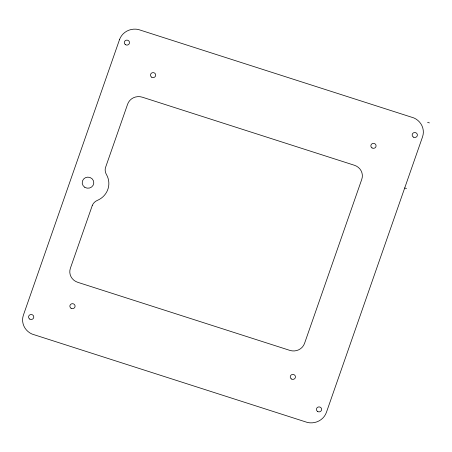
<?xml version="1.0" encoding="UTF-8"?>
<svg xmlns="http://www.w3.org/2000/svg" width="452" height="452" viewBox="0 0 452 452"><rect width="100%" height="100%" fill="white"/><g stroke="black" fill="none" stroke-linecap="round" stroke-linejoin="round"><path stroke-width="0.68" d="M427.609 122.339L429.4 122.91M404.709 187.981L406.501 188.557M119.509 39.652L23.414 315.089A16.199 15.458 2.3 0 0 32.098 334.084L307.569 422.501A16.199 15.458 2.3 0 0 326.429 412.348L422.524 136.911A16.199 15.458 2.3 0 0 413.834 117.915L138.368 29.499A16.199 15.458 2.3 0 0 119.509 39.652M92.259 205.553L70.376 268.268A11.611 11.08 2.3 0 0 77.733 282.308L289.845 350.385A11.611 11.08 2.3 0 0 304.529 343.424L361.781 179.314A11.611 11.08 2.3 0 0 354.43 165.274L142.318 97.191A11.611 11.08 2.3 0 0 127.633 104.158L105.378 167.946A10.012 9.554 2.3 0 0 106.429 174.506A19.447 18.555 2.3 0 1 97.4 200.377A9.831 9.379 2.3 0 0 92.259 205.553M71.032 308.241A2.61 2.492 2.3 0 0 75.083 306.32A2.61 2.492 2.3 0 0 71.303 303.93A2.61 2.492 2.3 0 0 71.032 308.241M291.41 378.974A2.61 2.492 2.3 0 0 295.455 377.058A2.61 2.492 2.3 0 0 291.676 374.663A2.61 2.492 2.3 0 0 291.41 378.974M151.652 77.179A2.61 2.492 2.3 0 0 155.697 75.258A2.61 2.492 2.3 0 0 151.917 72.868A2.61 2.492 2.3 0 0 151.652 77.179M372.024 147.911A2.61 2.492 2.3 0 0 376.07 145.99A2.61 2.492 2.3 0 0 372.295 143.6A2.61 2.492 2.3 0 0 372.024 147.911M84.79 187.292A5.808 5.543 2.3 0 0 93.784 183.026A5.808 5.543 2.3 0 0 85.388 177.709A5.808 5.543 2.3 0 0 84.79 187.292M413.326 137.08A2.61 2.492 2.3 0 0 417.377 135.159A2.61 2.492 2.3 0 0 413.597 132.769A2.61 2.492 2.3 0 0 413.326 137.08M125.266 44.545A2.61 2.492 2.3 0 0 129.481 42.996A2.61 2.492 2.3 0 0 125.95 40.279A2.61 2.492 2.3 0 0 125.266 44.545M29.73 319.072A2.61 2.492 2.3 0 0 33.776 317.151A2.61 2.492 2.3 0 0 30.001 314.761A2.61 2.492 2.3 0 0 29.73 319.072M317.598 411.473A2.61 2.492 2.3 0 0 321.643 409.552A2.61 2.492 2.3 0 0 317.863 407.162A2.61 2.492 2.3 0 0 317.598 411.473"/></g></svg>
